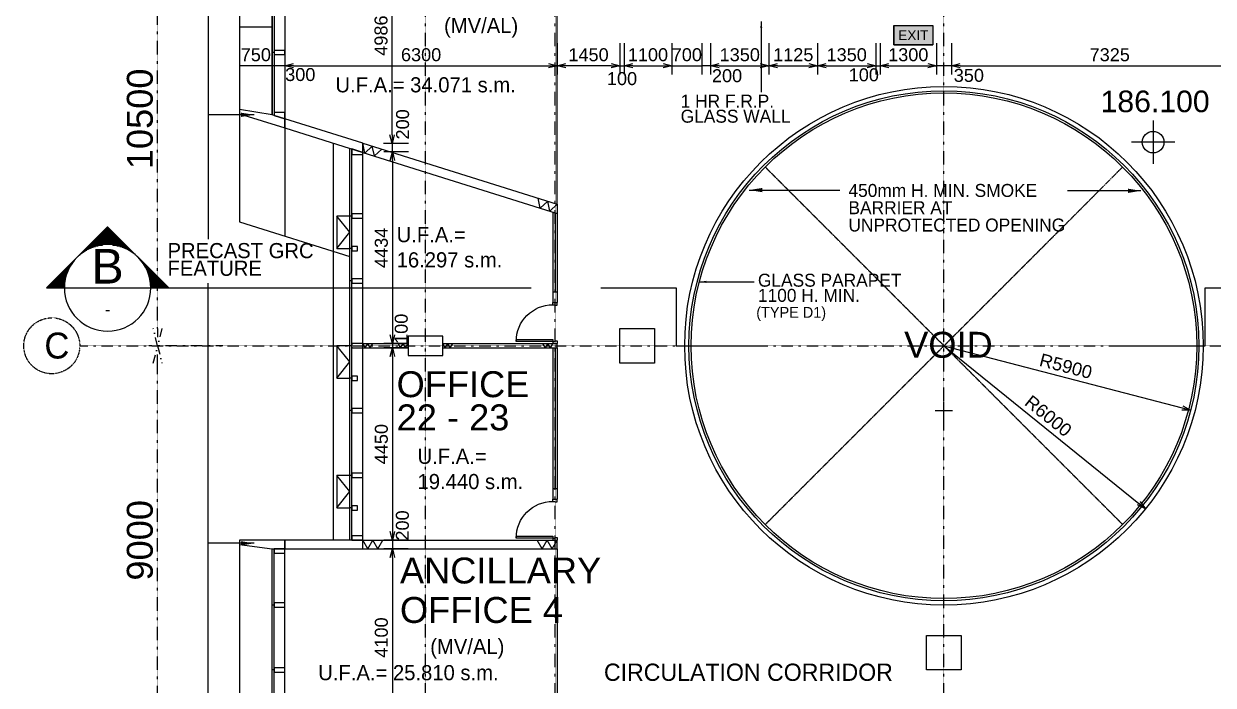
# Model space of a CAD drawing. Header units: millimetres. Extents: x 513 to 50196, y 336 to 55403.
# Drawn here: x 513 to 28040, y 14419 to 29722 of the extents above; entities that cross this region are included whole.
import ezdxf
from ezdxf.enums import TextEntityAlignment as Align

# ---------------------------------------------------------------- set-up
doc = ezdxf.new("R2010")
doc.units = ezdxf.units.MM
doc.linetypes.add('CENTER', pattern=[50.8, 31.75, -6.35, 6.35, -6.35])
doc.linetypes.add('DASHDOT', pattern=[1, 0.5, -0.25, 0, -0.25])
doc.layers.get('0').update_dxf_attribs({"color": 8})
doc.layers.get('Defpoints').update_dxf_attribs({"color": 8})
for name, color, linetype in [('DLN020__', 8, 'DASHDOT'), ('DLN030', 8, 'Continuous'), ('DLN032__', 8, 'Continuous'), ('DLN040_2', 8, 'Continuous'), ('DLN040__', 8, 'Continuous'), ('DLN041_1', 8, 'Continuous'), ('DLN041__', 8, 'Continuous'), ('DLN052__', 8, 'Continuous'), ('DLN061__1', 8, 'Continuous'), ('DLN210__', 8, 'Continuous'), ('DLN220__', 8, 'Continuous'), ('DLN280__', 8, 'Continuous'), ('DLN314__', 8, 'Continuous'), ('DLN324__', 8, 'Continuous'), ('DLN325__', 8, 'Continuous'), ('DLN327__', 8, 'CENTER'), ('DLN580__', 8, 'Continuous'), ('FITDOOR', 8, 'Continuous'), ('FS-10', 8, 'Continuous'), ('LEVEL', 8, 'Continuous'), ('MARK', 8, 'Continuous')]:
    doc.layers.add(name, color=color, linetype=linetype)
doc.styles.add('A_IAS_GRID$0$Standard', font='txt')
doc.styles.add('ROMANS', font='swissl.ttf')
doc.styles.add('SWIS721LT450', font='swissl.ttf')
doc.styles.add('SWIS721LT750', font='swissl.ttf')
doc.dimstyles.new('INTDIM', dxfattribs={"dimscale": 200, "dimtxt": 2.25, "dimasz": 1.5, "dimexe": 1, "dimexo": 0, "dimgap": 1, "dimtad": 1, "dimdec": 0, "dimrnd": 1, "dimzin": 1, "dimdsep": 46, "dimtxsty": 'SWIS721LT450', "dimcen": 1, "dimclrd": 256, "dimclre": 256, "dimclrt": 256, "dimaunit": 1, "dimadec": 3, "dimazin": 0, "dimtfac": 1, "dimtdec": 0, "dimtix": 1, "dimtmove": 2, "dimatfit": 0, "dimfxl": 1, "dimtolj": 1, "dimtzin": 0, "dimarcsym": 0})

# ---------------------------------------------------------------- blocks, each defined once
blk = doc.blocks.new('DIMARR')
for p, q in [((-1, 0.25), (0, 0)), ((-1, 0), (0, 0)), ((0, 0), (-1, -0.25))]:
    blk.add_line(p, q)
blk = doc.blocks.new('*D237')
at = {"layer": 'Defpoints', "color": 0, "transparency": 16777216}
for p in [(3610, 22272), (5318, 22272), (5318, 13272)]:
    blk.add_point(p, dxfattribs=at)
at = {"layer": 'DLN020__', "lineweight": -2, "transparency": 16777216}
for p, q in [((5118, 22272), (3410, 22272)), ((3610, 13672), (3610, 21872)), ((5118, 13272), (3410, 13272))]:
    blk.add_line(p, q, dxfattribs=at)
at = {"layer": 'DLN020__', "lineweight": -2, "transparency": 16777216, "xscale": 400, "yscale": 400, "zscale": 400}
for p, rotation in [((3610, 22272), 90), ((3610, 13272), 270)]:
    blk.add_blockref('DIMARR', p, dxfattribs=dict(at, rotation=rotation))
at = {"layer": 'DLN020__', "transparency": 16777216, "insert": (3202, 17772), "char_height": 600, "attachment_point": 5, "rotation": 90, "style": 'SWIS721LT450'}
blk.add_mtext('\\A1;9000', dxfattribs=at)
blk = doc.blocks.new('*D238')
at = {"layer": 'Defpoints', "color": 0, "transparency": 16777216}
for p in [(3610, 32772), (5318, 32772), (5318, 22272)]:
    blk.add_point(p, dxfattribs=at)
at = {"layer": 'DLN020__', "lineweight": -2, "transparency": 16777216}
for p, q in [((5118, 32772), (3410, 32772)), ((3610, 22672), (3610, 32372)), ((5118, 22272), (3410, 22272))]:
    blk.add_line(p, q, dxfattribs=at)
at = {"layer": 'DLN020__', "lineweight": -2, "transparency": 16777216, "xscale": 400, "yscale": 400, "zscale": 400}
for p, rotation in [((3610, 32772), 90), ((3610, 22272), 270)]:
    blk.add_blockref('DIMARR', p, dxfattribs=dict(at, rotation=rotation))
at = {"layer": 'DLN020__', "transparency": 16777216, "insert": (3202, 27522), "char_height": 600, "attachment_point": 5, "rotation": 90, "style": 'SWIS721LT450'}
blk.add_mtext('\\A1;10500', dxfattribs=at)
blk = doc.blocks.new('*D245')
at = {"layer": 'Defpoints', "color": 0, "transparency": 16777216}
for p in [(12858, 29474), (14308, 29474), (12858, 28751)]:
    blk.add_point(p, dxfattribs=at)
at = {"layer": 'DLN030', "lineweight": -2, "transparency": 16777216}
for p, q in [((12858, 29274), (12858, 28551)), ((14308, 29274), (14308, 28551)), ((14108, 28751), (13058, 28751))]:
    blk.add_line(p, q, dxfattribs=at)
at = {"layer": 'DLN030', "lineweight": -2, "transparency": 16777216, "xscale": 200, "yscale": 200, "zscale": 200, "rotation": 180}
blk.add_blockref('DIMARR', (12858, 28751), dxfattribs=at)
at = {"layer": 'DLN030', "lineweight": -2, "transparency": 16777216, "xscale": 200, "yscale": 200, "zscale": 200}
blk.add_blockref('DIMARR', (14308, 28751), dxfattribs=at)
at = {"layer": 'DLN030', "transparency": 16777216, "insert": (13583, 29005), "char_height": 300, "attachment_point": 5, "style": 'SWIS721LT450'}
blk.add_mtext('\\A1;1450', dxfattribs=at)
blk = doc.blocks.new('*D246')
at = {"layer": 'Defpoints', "color": 0, "transparency": 16777216}
for p in [(6558, 29474), (12858, 29474), (12858, 28751)]:
    blk.add_point(p, dxfattribs=at)
at = {"layer": 'DLN030', "lineweight": -2, "transparency": 16777216}
for p, q in [((6558, 29274), (6558, 28551)), ((12858, 29274), (12858, 28551)), ((6758, 28751), (12658, 28751))]:
    blk.add_line(p, q, dxfattribs=at)
at = {"layer": 'DLN030', "lineweight": -2, "transparency": 16777216, "xscale": 200, "yscale": 200, "zscale": 200, "rotation": 180}
blk.add_blockref('DIMARR', (6558, 28751), dxfattribs=at)
at = {"layer": 'DLN030', "lineweight": -2, "transparency": 16777216, "xscale": 200, "yscale": 200, "zscale": 200}
blk.add_blockref('DIMARR', (12858, 28751), dxfattribs=at)
at = {"layer": 'DLN030', "transparency": 16777216, "insert": (9708, 29005), "char_height": 300, "attachment_point": 5, "style": 'SWIS721LT450'}
blk.add_mtext('\\A1;6300', dxfattribs=at)
blk = doc.blocks.new('*D247')
at = {"layer": 'Defpoints', "color": 0, "transparency": 16777216}
for p in [(6258, 29474), (6558, 29474), (6258, 28751)]:
    blk.add_point(p, dxfattribs=at)
at = {"layer": 'DLN030', "lineweight": -2, "transparency": 16777216}
for p, q in [((6258, 29274), (6258, 28551)), ((6558, 29274), (6558, 28551)), ((6558, 28751), (6258, 28751))]:
    blk.add_line(p, q, dxfattribs=at)
at = {"layer": 'DLN030', "transparency": 16777216, "insert": (6912, 28546), "char_height": 300, "attachment_point": 5, "style": 'SWIS721LT450'}
blk.add_mtext('\\A1;300', dxfattribs=at)
blk = doc.blocks.new('*D248')
at = {"layer": 'Defpoints', "color": 0, "transparency": 16777216}
for p in [(21983, 29474), (29308, 29474), (29308, 28751)]:
    blk.add_point(p, dxfattribs=at)
at = {"layer": 'DLN030', "lineweight": -2, "transparency": 16777216}
for p, q in [((21983, 29274), (21983, 28551)), ((29308, 29274), (29308, 28551)), ((22183, 28751), (29108, 28751))]:
    blk.add_line(p, q, dxfattribs=at)
at = {"layer": 'DLN030', "lineweight": -2, "transparency": 16777216, "xscale": 200, "yscale": 200, "zscale": 200, "rotation": 180}
blk.add_blockref('DIMARR', (21983, 28751), dxfattribs=at)
at = {"layer": 'DLN030', "lineweight": -2, "transparency": 16777216, "xscale": 200, "yscale": 200, "zscale": 200}
blk.add_blockref('DIMARR', (29308, 28751), dxfattribs=at)
at = {"layer": 'DLN030', "transparency": 16777216, "insert": (25646, 29005), "char_height": 300, "attachment_point": 5, "style": 'SWIS721LT450'}
blk.add_mtext('\\A1;7325', dxfattribs=at)
blk = doc.blocks.new('*D307')
at = {"layer": 'Defpoints', "color": 0, "transparency": 16777216}
for p in [(9617, 26756), (9043, 22322), (9617, 22322)]:
    blk.add_point(p, dxfattribs=at)
at = {"layer": 'DLN030', "lineweight": -2, "transparency": 16777216}
for p, q in [((9417, 26756), (8843, 26756)), ((9043, 26556), (9043, 22522)), ((9417, 22322), (8843, 22322))]:
    blk.add_line(p, q, dxfattribs=at)
at = {"layer": 'DLN030', "lineweight": -2, "transparency": 16777216, "xscale": 200, "yscale": 200, "zscale": 200}
for p, rotation in [((9043, 26756), 90), ((9043, 22322), 270)]:
    blk.add_blockref('DIMARR', p, dxfattribs=dict(at, rotation=rotation))
at = {"layer": 'DLN030', "transparency": 16777216, "insert": (8789, 24539), "char_height": 300, "attachment_point": 5, "rotation": 90, "style": 'SWIS721LT450'}
blk.add_mtext('\\A1;4434', dxfattribs=at)
blk = doc.blocks.new('*D308')
at = {"layer": 'Defpoints', "color": 0, "transparency": 16777216}
for p in [(9610, 22322), (9043, 22222), (9610, 22222)]:
    blk.add_point(p, dxfattribs=at)
at = {"layer": 'DLN030', "lineweight": -2, "transparency": 16777216}
for p, q in [((9410, 22322), (8843, 22322)), ((9043, 22322), (9043, 22222)), ((9410, 22222), (8843, 22222))]:
    blk.add_line(p, q, dxfattribs=at)
at = {"layer": 'DLN030', "transparency": 16777216, "insert": (9250, 22665), "char_height": 300, "attachment_point": 5, "rotation": 90, "style": 'SWIS721LT450'}
blk.add_mtext('\\A1;100', dxfattribs=at)
blk = doc.blocks.new('*D309')
at = {"layer": 'Defpoints', "color": 0, "transparency": 16777216}
for p in [(9610, 22222), (9043, 17772), (9610, 17772)]:
    blk.add_point(p, dxfattribs=at)
at = {"layer": 'DLN030', "lineweight": -2, "transparency": 16777216}
for p, q in [((9410, 22222), (8843, 22222)), ((9043, 22022), (9043, 17972)), ((9410, 17772), (8843, 17772))]:
    blk.add_line(p, q, dxfattribs=at)
at = {"layer": 'DLN030', "lineweight": -2, "transparency": 16777216, "xscale": 200, "yscale": 200, "zscale": 200}
for p, rotation in [((9043, 22222), 90), ((9043, 17772), 270)]:
    blk.add_blockref('DIMARR', p, dxfattribs=dict(at, rotation=rotation))
at = {"layer": 'DLN030', "transparency": 16777216, "insert": (8789, 19997), "char_height": 300, "attachment_point": 5, "rotation": 90, "style": 'SWIS721LT450'}
blk.add_mtext('\\A1;4450', dxfattribs=at)
blk = doc.blocks.new('*D310')
at = {"layer": 'Defpoints', "color": 0, "transparency": 16777216}
for p in [(9610, 17772), (9043, 17572), (9610, 17572)]:
    blk.add_point(p, dxfattribs=at)
at = {"layer": 'DLN030', "lineweight": -2, "transparency": 16777216}
for p, q in [((9410, 17772), (8843, 17772)), ((9043, 17772), (9043, 17572)), ((9410, 17572), (8843, 17572))]:
    blk.add_line(p, q, dxfattribs=at)
at = {"layer": 'DLN030', "transparency": 16777216, "insert": (9276, 18115), "char_height": 300, "attachment_point": 5, "rotation": 90, "style": 'SWIS721LT450'}
blk.add_mtext('\\A1;200', dxfattribs=at)
blk = doc.blocks.new('*D311')
at = {"layer": 'Defpoints', "color": 0, "transparency": 16777216}
for p in [(9610, 17572), (9043, 13472), (9610, 13472)]:
    blk.add_point(p, dxfattribs=at)
at = {"layer": 'DLN030', "lineweight": -2, "transparency": 16777216}
for p, q in [((9410, 17572), (8843, 17572)), ((9043, 17372), (9043, 13672)), ((9410, 13472), (8843, 13472))]:
    blk.add_line(p, q, dxfattribs=at)
at = {"layer": 'DLN030', "lineweight": -2, "transparency": 16777216, "xscale": 200, "yscale": 200, "zscale": 200}
for p, rotation in [((9043, 17572), 90), ((9043, 13472), 270)]:
    blk.add_blockref('DIMARR', p, dxfattribs=dict(at, rotation=rotation))
at = {"layer": 'DLN030', "transparency": 16777216, "insert": (8789, 15522), "char_height": 300, "attachment_point": 5, "rotation": 90, "style": 'SWIS721LT450'}
blk.add_mtext('\\A1;4100', dxfattribs=at)
blk = doc.blocks.new('*D315')
at = {"layer": 'Defpoints', "color": 0, "transparency": 16777216}
for p in [(21808, 22272), (27517, 20784)]:
    blk.add_point(p, dxfattribs=at)
at = {"layer": 'DLN030', "lineweight": -2, "transparency": 16777216}
blk.add_line((21808, 22272), (27324, 20835), dxfattribs=at)
at = {"layer": 'DLN030', "lineweight": -2, "transparency": 16777216, "xscale": 200, "yscale": 200, "zscale": 200, "rotation": 345.3941678022895}
blk.add_blockref('DIMARR', (27517, 20784), dxfattribs=at)
at = {"layer": 'DLN030', "transparency": 16777216, "insert": (24630, 21800), "char_height": 300, "attachment_point": 5, "rotation": 345.3942, "style": 'SWIS721LT450'}
blk.add_mtext('\\A1;R5900', dxfattribs=at)
blk = doc.blocks.new('*D334')
at = {"layer": 'Defpoints', "color": 0, "transparency": 16777216}
for p in [(9043, 26956), (9617, 26956), (9617, 26756)]:
    blk.add_point(p, dxfattribs=at)
at = {"layer": 'DLN030', "lineweight": -2, "transparency": 16777216}
for p, q in [((9417, 26956), (8843, 26956)), ((9417, 26756), (8843, 26756)), ((9043, 26756), (9043, 26956))]:
    blk.add_line(p, q, dxfattribs=at)
at = {"layer": 'DLN030', "transparency": 16777216, "insert": (9281, 27395), "char_height": 300, "attachment_point": 5, "rotation": 90, "style": 'SWIS721LT450'}
blk.add_mtext('\\A1;200', dxfattribs=at)
blk = doc.blocks.new('*D335')
at = {"layer": 'Defpoints', "color": 0, "transparency": 16777216}
for p in [(5508, 29160), (6258, 29160), (5508, 28751)]:
    blk.add_point(p, dxfattribs=at)
at = {"layer": 'DLN030', "lineweight": -2, "transparency": 16777216}
for p, q in [((5508, 28960), (5508, 28551)), ((6258, 28960), (6258, 28551)), ((6258, 28751), (5508, 28751))]:
    blk.add_line(p, q, dxfattribs=at)
at = {"layer": 'DLN030', "transparency": 16777216, "insert": (5883, 29005), "char_height": 300, "attachment_point": 5, "style": 'SWIS721LT450'}
blk.add_mtext('\\A1;750', dxfattribs=at)
blk = doc.blocks.new('*D336')
at = {"layer": 'Defpoints', "color": 0, "transparency": 16777216}
for p in [(9036, 31942), (9617, 31942), (9617, 26956)]:
    blk.add_point(p, dxfattribs=at)
at = {"layer": 'DLN030', "lineweight": -2, "transparency": 16777216}
for p, q in [((9417, 31942), (8836, 31942)), ((9036, 27156), (9036, 31742)), ((9417, 26956), (8836, 26956))]:
    blk.add_line(p, q, dxfattribs=at)
at = {"layer": 'DLN030', "lineweight": -2, "transparency": 16777216, "xscale": 200, "yscale": 200, "zscale": 200}
for p, rotation in [((9036, 31942), 90), ((9036, 26956), 270)]:
    blk.add_blockref('DIMARR', p, dxfattribs=dict(at, rotation=rotation))
at = {"layer": 'DLN030', "transparency": 16777216, "insert": (8782, 29449), "char_height": 300, "attachment_point": 5, "rotation": 90, "style": 'SWIS721LT450'}
blk.add_mtext('\\A1;4986', dxfattribs=at)
blk = doc.blocks.new('ELEX')
at = {"layer": 'DLN032__'}
for p, q in [((0, 0.5), (0, -0.5)), ((0.5, 0), (-0.5, 0))]:
    blk.add_line(p, q, dxfattribs=at)
blk.add_circle((0, 0), 0.25, dxfattribs=at)
at = {"layer": 'DLN032__', "style": 'ROMANS'}
blk.add_attdef('ELEX', (0.257, 0.354), '', height=0.5, dxfattribs=at)
blk = doc.blocks.new('DR1CR2')
at = {"layer": 'FITDOOR'}
for p, q in [((-50, 0), (-50, -50)), ((-50, 0), (0, 0)), ((0, 0), (0, -25)), ((-62.5, -50), (-50, -50)), ((-62.5, -50), (-62.5, -100)), ((-62.5, -100), (0, -100)), ((-12, -25), (0, -25)), ((-12, -75), (0, -75)), ((0, -75), (0, -100))]:
    blk.add_line(p, q, dxfattribs=at)
blk = doc.blocks.new('DR1AD')
at = {"layer": 'FITDOOR'}
for p, q in [((-45, 1), (0, 1)), ((-45, 1), (-45, 0)), ((0, 0), (0, 1)), ((-45, 0), (0, 0))]:
    blk.add_line(p, q, dxfattribs=at)
blk = doc.blocks.new('DR1AM')
at = {"layer": 'FITDOOR'}
blk.add_arc((0, 0), 1, 90, 180, dxfattribs=at)
blk = doc.blocks.new('DR1CL2')
at = {"layer": 'FITDOOR'}
for p, q in [((50, 0), (0, 0)), ((0, 0), (0, -25)), ((50, 0), (50, -50)), ((12, -25), (0, -25)), ((0, -75), (0, -100)), ((12, -75), (0, -75)), ((62.5, -100), (0, -100)), ((62.5, -50), (50, -50)), ((62.5, -50), (62.5, -100))]:
    blk.add_line(p, q, dxfattribs=at)
blk = doc.blocks.new('*D337')
at = {"layer": 'Defpoints', "color": 0, "transparency": 16777216}
for p in [(16208, 29474), (16408, 29474), (16208, 28751)]:
    blk.add_point(p, dxfattribs=at)
at = {"layer": 'DLN030', "lineweight": -2, "transparency": 16777216}
for p, q in [((16208, 29274), (16208, 28551)), ((16408, 29274), (16408, 28551)), ((16408, 28751), (16208, 28751))]:
    blk.add_line(p, q, dxfattribs=at)
at = {"layer": 'DLN030', "transparency": 16777216, "insert": (16789, 28519), "char_height": 300, "attachment_point": 5, "style": 'SWIS721LT450'}
blk.add_mtext('\\A1;200', dxfattribs=at)
blk = doc.blocks.new('*D338')
at = {"layer": 'Defpoints', "color": 0, "transparency": 16777216}
for p in [(21633, 29474), (21983, 29474), (21633, 28751)]:
    blk.add_point(p, dxfattribs=at)
at = {"layer": 'DLN030', "lineweight": -2, "transparency": 16777216}
for p, q in [((21633, 29274), (21633, 28551)), ((21983, 29274), (21983, 28551)), ((21983, 28751), (21633, 28751))]:
    blk.add_line(p, q, dxfattribs=at)
at = {"layer": 'DLN030', "transparency": 16777216, "insert": (22385, 28527), "char_height": 300, "attachment_point": 5, "style": 'SWIS721LT450'}
blk.add_mtext('\\A1;350', dxfattribs=at)
blk = doc.blocks.new('*D348')
at = {"layer": 'Defpoints', "color": 0, "transparency": 16777216}
for p in [(20233, 29474), (20333, 29474), (20333, 28751)]:
    blk.add_point(p, dxfattribs=at)
at = {"layer": 'DLN030', "lineweight": -2, "transparency": 16777216}
for p, q in [((20233, 29274), (20233, 28551)), ((20333, 29274), (20333, 28551)), ((20233, 28751), (20333, 28751))]:
    blk.add_line(p, q, dxfattribs=at)
at = {"layer": 'DLN030', "transparency": 16777216, "insert": (19954, 28540), "char_height": 300, "attachment_point": 5, "style": 'SWIS721LT450'}
blk.add_mtext('\\A1;100', dxfattribs=at)
blk = doc.blocks.new('*D349')
at = {"layer": 'Defpoints', "color": 0, "transparency": 16777216}
for p in [(20333, 29474), (21633, 29474), (21633, 28751)]:
    blk.add_point(p, dxfattribs=at)
at = {"layer": 'DLN030', "lineweight": -2, "transparency": 16777216}
for p, q in [((20333, 29274), (20333, 28551)), ((21633, 29274), (21633, 28551)), ((20533, 28751), (21433, 28751))]:
    blk.add_line(p, q, dxfattribs=at)
at = {"layer": 'DLN030', "lineweight": -2, "transparency": 16777216, "xscale": 200, "yscale": 200, "zscale": 200, "rotation": 180}
blk.add_blockref('DIMARR', (20333, 28751), dxfattribs=at)
at = {"layer": 'DLN030', "lineweight": -2, "transparency": 16777216, "xscale": 200, "yscale": 200, "zscale": 200}
blk.add_blockref('DIMARR', (21633, 28751), dxfattribs=at)
at = {"layer": 'DLN030', "transparency": 16777216, "insert": (20983, 29005), "char_height": 300, "attachment_point": 5, "style": 'SWIS721LT450'}
blk.add_mtext('\\A1;1300', dxfattribs=at)
blk = doc.blocks.new('*X27')
for p, q in [((56940, 54925), (56947, 54925)), ((56728, 54712), (57160, 54712)), ((56740, 54725), (57147, 54725)), ((56753, 54738), (57135, 54738)), ((56765, 54750), (57122, 54750)), ((56778, 54762), (57110, 54762)), ((56790, 54775), (57097, 54775)), ((56803, 54788), (57085, 54788)), ((56815, 54800), (57072, 54800)), ((56828, 54812), (57060, 54812)), ((56840, 54825), (57047, 54825)), ((56853, 54838), (57035, 54838)), ((56865, 54850), (57022, 54850)), ((56878, 54862), (57010, 54862)), ((56890, 54875), (56997, 54875)), ((56903, 54888), (56985, 54888)), ((56915, 54900), (56972, 54900)), ((56928, 54912), (56960, 54912)), ((56528, 54512), (56560, 54512)), ((56540, 54525), (56582, 54525)), ((56553, 54538), (56606, 54538)), ((56565, 54550), (56632, 54550)), ((56578, 54562), (56661, 54562)), ((56590, 54575), (56694, 54575)), ((56603, 54588), (56732, 54588)), ((56615, 54600), (56781, 54600)), ((56628, 54612), (56853, 54612)), ((56640, 54625), (57247, 54625)), ((56653, 54638), (57235, 54638)), ((56665, 54650), (57222, 54650)), ((56678, 54662), (57210, 54662)), ((56690, 54675), (57197, 54675)), ((56703, 54688), (57185, 54688)), ((56715, 54700), (57172, 54700)), ((57034, 54612), (57260, 54612)), ((57107, 54600), (57272, 54600)), ((57155, 54588), (57285, 54588)), ((57194, 54575), (57297, 54575)), ((57227, 54562), (57310, 54562)), ((57256, 54550), (57322, 54550)), ((57282, 54538), (57335, 54538)), ((57305, 54525), (57347, 54525)), ((57327, 54512), (57360, 54512)), ((56315, 54300), (56331, 54300)), ((56328, 54312), (56340, 54312)), ((56340, 54325), (56349, 54325)), ((56353, 54338), (56359, 54338)), ((56365, 54350), (56369, 54350)), ((56378, 54362), (56380, 54362)), ((56390, 54375), (56391, 54375)), ((56403, 54388), (56403, 54388)), ((56428, 54412), (56428, 54412)), ((56440, 54425), (56442, 54425)), ((56453, 54438), (56456, 54438)), ((56465, 54450), (56471, 54450)), ((56478, 54462), (56487, 54462)), ((56490, 54475), (56503, 54475)), ((56503, 54488), (56521, 54488)), ((56515, 54500), (56540, 54500)), ((57348, 54500), (57372, 54500)), ((57366, 54488), (57385, 54488)), ((57384, 54475), (57397, 54475)), ((57401, 54462), (57410, 54462)), ((57417, 54450), (57422, 54450)), ((57432, 54438), (57435, 54438)), ((57446, 54425), (57447, 54425)), ((57460, 54412), (57460, 54412)), ((57485, 54388), (57485, 54388)), ((57496, 54375), (57497, 54375)), ((57508, 54362), (57510, 54362)), ((57518, 54350), (57522, 54350)), ((57529, 54338), (57535, 54338)), ((57538, 54325), (57547, 54325)), ((57548, 54312), (57560, 54312)), ((57557, 54300), (57572, 54300)), ((56115, 54100), (56231, 54100)), ((56128, 54112), (56235, 54112)), ((56140, 54125), (56239, 54125)), ((56153, 54138), (56244, 54138)), ((56165, 54150), (56249, 54150)), ((56178, 54162), (56254, 54162)), ((56190, 54175), (56260, 54175)), ((56203, 54188), (56265, 54188)), ((56215, 54200), (56271, 54200)), ((56228, 54212), (56278, 54212)), ((56240, 54225), (56284, 54225)), ((56253, 54238), (56291, 54238)), ((56265, 54250), (56298, 54250)), ((56278, 54262), (56306, 54262)), ((56290, 54275), (56314, 54275)), ((56303, 54288), (56322, 54288)), ((57565, 54288), (57585, 54288)), ((57574, 54275), (57597, 54275)), ((57582, 54262), (57610, 54262)), ((57589, 54250), (57622, 54250)), ((57596, 54238), (57635, 54238)), ((57603, 54225), (57647, 54225)), ((57610, 54212), (57660, 54212)), ((57616, 54200), (57672, 54200)), ((57622, 54188), (57685, 54188)), ((57628, 54175), (57697, 54175)), ((57634, 54162), (57710, 54162)), ((57639, 54150), (57722, 54150)), ((57644, 54138), (57735, 54138)), ((57648, 54125), (57747, 54125)), ((57653, 54112), (57760, 54112)), ((57657, 54100), (57772, 54100)), ((55903, 53888), (56194, 53888)), ((55915, 53900), (56194, 53900)), ((55928, 53912), (56195, 53912)), ((55940, 53925), (56196, 53925)), ((55953, 53938), (56197, 53938)), ((55965, 53950), (56198, 53950)), ((55978, 53962), (56200, 53962)), ((55990, 53975), (56201, 53975)), ((56003, 53988), (56203, 53988)), ((56015, 54000), (56206, 54000)), ((56028, 54012), (56208, 54012)), ((56040, 54025), (56210, 54025)), ((56053, 54038), (56213, 54038)), ((56065, 54050), (56216, 54050)), ((56078, 54062), (56219, 54062)), ((56090, 54075), (56223, 54075)), ((56103, 54088), (56227, 54088)), ((57661, 54088), (57785, 54088)), ((57665, 54075), (57797, 54075)), ((57668, 54062), (57810, 54062)), ((57671, 54050), (57822, 54050)), ((57674, 54038), (57835, 54038)), ((57677, 54025), (57847, 54025)), ((57680, 54012), (57860, 54012)), ((57682, 54000), (57872, 54000)), ((57684, 53988), (57885, 53988)), ((57686, 53975), (57897, 53975)), ((57688, 53962), (57910, 53962)), ((57689, 53950), (57922, 53950)), ((57691, 53938), (57935, 53938)), ((57692, 53925), (57947, 53925)), ((57692, 53912), (57960, 53912)), ((57693, 53900), (57972, 53900)), ((57694, 53888), (57985, 53888)), ((55890, 53875), (56194, 53875)), ((57694, 53875), (57997, 53875))]:
    blk.add_line(p, q)
blk = doc.blocks.new('SECHL')
at = {"layer": 'MARK'}
for p, q in [((-3.414, 0), (-2, 1.414)), ((-0.586, 0), (-2, 1.414)), ((-3.414, 0), (0, 0))]:
    blk.add_line(p, q, dxfattribs=at)
for start, end in [(0, 180), (180, 0)]:
    blk.add_arc((-2, 0), 1, start, end, dxfattribs=at)
at = {"layer": 'MARK', "xscale": 0.001333333333604969, "yscale": 0.001333333333604969, "zscale": 0.001333333333604969}
blk.add_blockref('*X27', (-77.925, -71.824), dxfattribs=at)
at = {"layer": 'MARK', "style": 'ROMANS'}
for tag, height, p in [('SECHL1', 0.8, (-2, 0.5)), ('SECHL2', 0.267, (-2, -0.5))]:
    blk.add_attdef(tag, text='', height=height, dxfattribs=at).set_placement(p, align=Align.MIDDLE)
blk = doc.blocks.new('FSEX-V01')
at = {"layer": 'DLN580__'}
for p, q in [((0, 300), (0, 0)), ((0, 300), (600, 300)), ((600, 300), (600, 0)), ((0, 0), (600, 0))]:
    blk.add_line(p, q, dxfattribs=at)
at = {"layer": 'DLN580__', "style": 'ROMANS'}
blk.add_text('EXIT', height=150, dxfattribs=at).set_placement((300, 150), align=Align.MIDDLE)
blk = doc.blocks.new('*D369')
at = {"layer": 'Defpoints', "color": 0, "transparency": 16777216}
for p in [(14308, 29474), (14408, 29474), (14408, 28751)]:
    blk.add_point(p, dxfattribs=at)
at = {"layer": 'DLN030', "lineweight": -2, "transparency": 16777216}
for p, q in [((14308, 29274), (14308, 28551)), ((14408, 29274), (14408, 28551)), ((14308, 28751), (14408, 28751))]:
    blk.add_line(p, q, dxfattribs=at)
at = {"layer": 'DLN030', "transparency": 16777216, "insert": (14358, 28452), "char_height": 300, "attachment_point": 5, "style": 'SWIS721LT450'}
blk.add_mtext('\\A1;100', dxfattribs=at)
blk = doc.blocks.new('*D370')
at = {"layer": 'Defpoints', "color": 0, "transparency": 16777216}
for p in [(16408, 29474), (17758, 29474), (17758, 28751)]:
    blk.add_point(p, dxfattribs=at)
at = {"layer": 'DLN030', "lineweight": -2, "transparency": 16777216}
for p, q in [((16408, 29274), (16408, 28551)), ((17758, 29274), (17758, 28551)), ((16608, 28751), (17558, 28751))]:
    blk.add_line(p, q, dxfattribs=at)
at = {"layer": 'DLN030', "lineweight": -2, "transparency": 16777216, "xscale": 200, "yscale": 200, "zscale": 200, "rotation": 180}
blk.add_blockref('DIMARR', (16408, 28751), dxfattribs=at)
at = {"layer": 'DLN030', "lineweight": -2, "transparency": 16777216, "xscale": 200, "yscale": 200, "zscale": 200}
blk.add_blockref('DIMARR', (17758, 28751), dxfattribs=at)
at = {"layer": 'DLN030', "transparency": 16777216, "insert": (17083, 29005), "char_height": 300, "attachment_point": 5, "style": 'SWIS721LT450'}
blk.add_mtext('\\A1;1350', dxfattribs=at)
blk = doc.blocks.new('*D381')
at = {"layer": 'Defpoints', "color": 0, "transparency": 16777216}
for p in [(18883, 29474), (20233, 29474), (20233, 28751)]:
    blk.add_point(p, dxfattribs=at)
at = {"layer": 'DLN030', "lineweight": -2, "transparency": 16777216}
for p, q in [((18883, 29274), (18883, 28551)), ((20233, 29274), (20233, 28551)), ((19083, 28751), (20033, 28751))]:
    blk.add_line(p, q, dxfattribs=at)
at = {"layer": 'DLN030', "lineweight": -2, "transparency": 16777216, "xscale": 200, "yscale": 200, "zscale": 200, "rotation": 180}
blk.add_blockref('DIMARR', (18883, 28751), dxfattribs=at)
at = {"layer": 'DLN030', "lineweight": -2, "transparency": 16777216, "xscale": 200, "yscale": 200, "zscale": 200}
blk.add_blockref('DIMARR', (20233, 28751), dxfattribs=at)
at = {"layer": 'DLN030', "transparency": 16777216, "insert": (19558, 29005), "char_height": 300, "attachment_point": 5, "style": 'SWIS721LT450'}
blk.add_mtext('\\A1;1350', dxfattribs=at)
blk = doc.blocks.new('*D382')
at = {"layer": 'Defpoints', "color": 0, "transparency": 16777216}
for p in [(17758, 29474), (18883, 29474), (18883, 28751)]:
    blk.add_point(p, dxfattribs=at)
at = {"layer": 'DLN030', "lineweight": -2, "transparency": 16777216}
for p, q in [((17758, 29274), (17758, 28551)), ((18883, 29274), (18883, 28551)), ((17958, 28751), (18683, 28751))]:
    blk.add_line(p, q, dxfattribs=at)
at = {"layer": 'DLN030', "lineweight": -2, "transparency": 16777216, "xscale": 200, "yscale": 200, "zscale": 200, "rotation": 180}
blk.add_blockref('DIMARR', (17758, 28751), dxfattribs=at)
at = {"layer": 'DLN030', "lineweight": -2, "transparency": 16777216, "xscale": 200, "yscale": 200, "zscale": 200}
blk.add_blockref('DIMARR', (18883, 28751), dxfattribs=at)
at = {"layer": 'DLN030', "transparency": 16777216, "insert": (18321, 29005), "char_height": 300, "attachment_point": 5, "style": 'SWIS721LT450'}
blk.add_mtext('\\A1;1125', dxfattribs=at)
blk = doc.blocks.new('A$C75032E79')
at = {"layer": 'DLN314__', "ltscale": 0.05}
blk.add_lwpolyline([(-750, 0), (0, 0), (0, 300), (-750, 300)], close=True, dxfattribs=at)
blk.add_lwpolyline([(-750, 300), (-375, 0), (0, 300)], dxfattribs=at)
blk = doc.blocks.new('MAGENTA')
at = {"layer": 'DLN314__'}
blk.add_line((-212508, -468222), (-212508, -468172), dxfattribs=at)
blk.add_lwpolyline([(-212458, -468472), (-212458, -468222), (-212558, -468222), (-212558, -468472)], close=True, dxfattribs=at)
blk = doc.blocks.new('MAGETA-2')
at = {"layer": 'DLN314__'}
blk.add_line((-211908, -468637), (-211908, -468587), dxfattribs=at)
blk.add_lwpolyline([(-211858, -468762), (-211858, -468637), (-211958, -468637), (-211958, -468762)], close=True, dxfattribs=at)
blk = doc.blocks.new('*D383')
at = {"layer": 'Defpoints', "color": 0, "transparency": 16777216}
for p in [(21808, 22272), (26475, 18502)]:
    blk.add_point(p, dxfattribs=at)
at = {"layer": 'DLN030', "lineweight": -2, "transparency": 16777216}
blk.add_line((21808, 22272), (26320, 18627), dxfattribs=at)
at = {"layer": 'DLN030', "lineweight": -2, "transparency": 16777216, "xscale": 200, "yscale": 200, "zscale": 200, "rotation": 321.0664221303627}
blk.add_blockref('DIMARR', (26475, 18502), dxfattribs=at)
at = {"layer": 'DLN030', "transparency": 16777216, "insert": (24224, 20648), "char_height": 300, "attachment_point": 5, "rotation": 321.0664, "style": 'SWIS721LT450'}
blk.add_mtext('\\A1;R6000', dxfattribs=at)
blk = doc.blocks.new('w')
at = {"layer": 'DLN061__1'}
for p, q in [((-380707, -515975), (-380854, -515719)), ((-380707, -515975), (-380559, -515719)), ((-380411, -515975), (-380559, -515719)), ((-380411, -515975), (-380263, -515719))]:
    blk.add_line(p, q, dxfattribs=at)
blk = doc.blocks.new('*D418')
at = {"layer": 'Defpoints', "color": 0, "transparency": 16777216}
for p in [(14408, 29474), (15508, 29474), (15508, 28751)]:
    blk.add_point(p, dxfattribs=at)
at = {"layer": 'DLN030', "lineweight": -2, "transparency": 16777216}
for p, q in [((14408, 29274), (14408, 28551)), ((15508, 29274), (15508, 28551)), ((14608, 28751), (15308, 28751))]:
    blk.add_line(p, q, dxfattribs=at)
at = {"layer": 'DLN030', "lineweight": -2, "transparency": 16777216, "xscale": 200, "yscale": 200, "zscale": 200, "rotation": 180}
blk.add_blockref('DIMARR', (14408, 28751), dxfattribs=at)
at = {"layer": 'DLN030', "lineweight": -2, "transparency": 16777216, "xscale": 200, "yscale": 200, "zscale": 200}
blk.add_blockref('DIMARR', (15508, 28751), dxfattribs=at)
at = {"layer": 'DLN030', "transparency": 16777216, "insert": (14958, 29005), "char_height": 300, "attachment_point": 5, "style": 'SWIS721LT450'}
blk.add_mtext('\\A1;1100', dxfattribs=at)
blk = doc.blocks.new('*D419')
at = {"layer": 'Defpoints', "color": 0, "transparency": 16777216}
for p in [(15508, 29474), (16208, 29474), (16208, 28751)]:
    blk.add_point(p, dxfattribs=at)
at = {"layer": 'DLN030', "lineweight": -2, "transparency": 16777216}
for p, q in [((15508, 29274), (15508, 28551)), ((16208, 29274), (16208, 28551)), ((15508, 28751), (16208, 28751))]:
    blk.add_line(p, q, dxfattribs=at)
at = {"layer": 'DLN030', "transparency": 16777216, "insert": (15858, 29005), "char_height": 300, "attachment_point": 5, "style": 'SWIS721LT450'}
blk.add_mtext('\\A1;700', dxfattribs=at)

msp = doc.modelspace()

# ---------------------------------------------------------------- hatches: boundary and pattern name
at = {"layer": 'FS-10'}
msp.add_hatch(color=256, dxfattribs=at).paths.add_polyline_path([(20650.6, 29682.4), (21550.6, 29682.4), (21550.6, 29232.4), (20650.6, 29232.4)])

# ---------------------------------------------------------------- linework, layer by layer
at = {"layer": 'DLN020__'}
for p, q in [((9808.1, 4522.3), (9808.1, 51272.3)), ((12808.1, 4522.3), (12808.1, 51272.3)), ((21808.1, 4522.3), (21808.1, 51272.3)), ((1808.1, 22272.3), (45558.1, 22272.3))]:
    msp.add_line(p, q, dxfattribs=at)
msp.add_circle((1160.5, 22272.3), 647.6, dxfattribs=at)
at = {"layer": 'DLN030'}
for p, q in [((21808.1, 20572.3), (21808.1, 20972.3)), ((21608.1, 20772.3), (22008.1, 20772.3))]:
    msp.add_line(p, q, dxfattribs=at)
at = {"layer": 'DLN052__', "ltscale": 0.5}
msp.add_line((4452.4, 23612.1), (12257.3, 23612.1), dxfattribs=at)
at = {"layer": 'DLN052__', "ltscale": 0.01}
for points in [[(13868.7, 23612.1), (15612, 23612.1), (15612, 22272.3), (17661.8, 22272.3)], [(25628.2, 22272.3), (27856.2, 22272.3), (27856.2, 23612.1), (28571.2, 23612.1)]]:
    msp.add_lwpolyline(points, dxfattribs=at)
at = {"layer": 'DLN210__'}
for p, q in [((5508.1, 32042.3), (5508.1, 27742.3)), ((6258.1, 29641), (5508.1, 29641)), ((6558.1, 27312.9), (6558.1, 24811.6)), ((5508.1, 17672.3), (5508.1, 13372.9))]:
    msp.add_line(p, q, dxfattribs=at)
for points in [[(6558.1, 27522.5), (6308.1, 27600.9), (6258.1, 27616.6), (5508.1, 27742.3), (5508.1, 27642.3), (6558.1, 27312.9)], [(6558.1, 17772.3), (5508, 17772.3), (5508.1, 17672.3), (6258.1, 17572.3), (6558.1, 17572.3)]]:
    msp.add_lwpolyline(points, close=True, dxfattribs=at)
msp.add_lwpolyline([(5508.1, 27642.3), (5508.1, 25141), (8058.1, 24341)], dxfattribs=at)
at = {"layer": 'DLN220__', "ltscale": 0.05}
for p, q in [((12858.1, 25546), (12858.1, 31942.3)), ((12858.1, 17572.3), (12858.1, 13472.3))]:
    msp.add_line(p, q, dxfattribs=at)
at = {"layer": 'DLN220__'}
for p, q in [((8358.1, 26957.8), (12858.1, 25546)), ((8358.1, 26748.2), (12858.1, 25336.4)), ((12858.1, 25546), (12858.1, 25336.4)), ((12758.1, 23522.3), (12758.1, 23272.3)), ((12758.1, 23522.3), (12858.1, 23522.3)), ((12858.1, 23522.3), (12858.1, 23272.3)), ((12758.1, 23272.3), (12858.1, 23272.3)), ((12758.1, 23272.3), (12858.1, 23272.3)), ((12758.1, 23272.3), (12858.1, 23272.3)), ((8358.1, 22322.3), (9408.1, 22322.3)), ((10208.1, 22322.3), (12858.1, 22322.3)), ((12858.1, 22222.3), (12858.1, 22322.3)), ((8358.1, 22222.3), (9408.1, 22222.3)), ((10208.1, 22222.3), (12858.1, 22222.3)), ((12758.1, 18972.3), (12758.1, 18722.3)), ((12758.1, 18972.3), (12858.1, 18972.3)), ((12758.1, 18722.3), (12858.1, 18722.3)), ((12758.1, 18722.3), (12858.1, 18722.3)), ((12758.1, 18722.3), (12858.1, 18722.3)), ((12858.1, 18972.3), (12858.1, 18722.3)), ((8358.1, 17772.3), (12858.1, 17772.3)), ((12858.1, 17572.3), (12858.1, 17772.3)), ((8358.1, 17572.3), (12858.1, 17572.3))]:
    msp.add_line(p, q, dxfattribs=at)
at = {"layer": 'DLN280__'}
for points in [[(6558.1, 27522.5), (6558.1, 27312.9), (8358.1, 26748.2), (8358.1, 26957.8)], [(14308.1, 22672.3), (15108.1, 22672.3), (15108.1, 21872.3), (14308.1, 21872.3)], [(10208.1, 22497.3), (9408.1, 22497.3), (9408.1, 22047.3), (10208.1, 22047.3)], [(8358, 17772.3), (8108.1, 17772.3), (6558.1, 17772.3), (6558.1, 17572.3), (8358, 17572.3)], [(21408.1, 15572.3), (22208.1, 15572.3), (22208.1, 14772.3), (21408.1, 14772.3)]]:
    msp.add_lwpolyline(points, close=True, dxfattribs=at)
at = {"layer": 'DLN314__'}
for p, q in [((6258.1, 27616.6), (6258.1, 31942.9)), ((6258.1, 31942.9), (6258.1, 27616.6)), ((6308.1, 31942.3), (6308.1, 27600.9)), ((6558.1, 31942.9), (6558.1, 27522.5)), ((7678.1, 17772.3), (7678.1, 26961.5)), ((8058.1, 17772.3), (8058.1, 26842.3)), ((8108.1, 17772.3), (8108.1, 26826.6)), ((8358.1, 17772.3), (8358.1, 26748.2)), ((8058.1, 17772.3), (8058.1, 17772.3)), ((6258.1, 13472.3), (6258.1, 17572.3)), ((6308.1, 13472.3), (6308.1, 17572.3)), ((6558.1, 13472.3), (6558.1, 17572.3))]:
    msp.add_line(p, q, dxfattribs=at)
for points in [[(6558.1, 27666.6), (6308.1, 27666.6), (6308.1, 27600.9), (6558.1, 27522.5)], [(8358.1, 26748.2), (8108.1, 26826.6), (8108.1, 26698.2), (8358.1, 26698.2)], [(8358.1, 17872.3), (8108.1, 17872.3), (8108.1, 17772.3), (8358.1, 17772.3)], [(6558.1, 17572.3), (6308.1, 17572.3), (6308.1, 17472.3), (6558.1, 17472.3)]]:
    msp.add_lwpolyline(points, close=True, dxfattribs=at)
at = {"layer": 'DLN324__'}
for p, q in [((12758.1, 25367.8), (12758.1, 23522.3)), ((12808.1, 25352.1), (12808.1, 23522.3)), ((12858.1, 25336.4), (12858.1, 23522.3)), ((12758.1, 22222.3), (12758.1, 18972.3)), ((12808.1, 22222.3), (12808.1, 18972.3)), ((12858.1, 22222.3), (12858.1, 18972.3))]:
    msp.add_line(p, q, dxfattribs=at)
at = {"layer": 'DLN324__', "ltscale": 0.05}
msp.add_circle((21808.1, 22272.3), 6000, dxfattribs=at)
at = {"layer": 'DLN324__'}
for radius in [5900, 5850]:
    msp.add_circle((21808.1, 22272.3), radius, dxfattribs=at)
at = {"layer": 'DLN327__', "ltscale": 0.02}
for p, q in [((25944.7, 18135.7), (17671.5, 26408.8)), ((17671.5, 18135.7), (25944.7, 26408.8))]:
    msp.add_line(p, q, dxfattribs=at)
at = {"layer": 'FS-10'}
msp.add_lwpolyline([(20650.6, 29682.4), (21550.6, 29682.4), (21550.6, 29232.4), (20650.6, 29232.4)], close=True, dxfattribs=at)

# ---------------------------------------------------------------- block references
at = {"layer": 'DLN032__'}
ref = msp.add_blockref('ELEX', (26649.4, 26983.5), dxfattribs=dict(at, xscale=1000, yscale=1000, zscale=1000))
ref.add_attrib('ELEX', '186.100', (25433.6, 27677.3), dxfattribs={"layer": 'LEVEL', "height": 500, "style": 'ROMANS'})
at = {"layer": 'DLN052__', "xscale": 1000, "yscale": 1000, "zscale": 1000}
msp.add_blockref('SECHL', (4452.4, 23612.1), dxfattribs=at).add_auto_attribs({'SECHL1': 'B', 'SECHL2': '-'})
msp.add_blockref('SECHL', (4452.4, 23612.1), dxfattribs=at).add_auto_attribs({'SECHL1': 'B', 'SECHL2': '-'})
at = {"layer": 'DLN061__1', "xscale": 0.7812499999999999, "yscale": 0.7812499999999999, "zscale": 0.7812499999999999, "rotation": 342.5820292378431}
for p in [(412863.1, 322322.5), (416922.4, 321049)]:
    msp.add_blockref('w', p, dxfattribs=at)
at = {"layer": 'DLN061__1'}
for p, xscale, yscale, zscale in [((157129.4, 223775.2), 0.390625, 0.390625, 0.390625), ((157948.4, 223775.2), 0.390625, 0.390625, 0.390625), ((158979.4, 223775.2), 0.390625, 0.390625, 0.390625), ((161298.4, 223775.2), 0.390625, 0.390625, 0.390625), ((305900.6, 420678.1), 0.78125, 0.78125, 0.78125), ((309938.8, 420678.1), 0.78125, 0.78125, 0.78125)]:
    msp.add_blockref('w', p, dxfattribs=dict(at, xscale=xscale, yscale=yscale, zscale=zscale))
at = {"layer": 'DLN314__'}
for name, p, rotation in [('MAGENTA', (-461913.9, 241566.2), 90), ('MAGENTA', (-460113.9, 237779.8), 90), ('MAGETA-2', (-460528.7, 236430.1), 89.99999999999999), ('MAGENTA', (-460113.9, 236279.8), 90), ('MAGENTA', (-460113.9, 234779.8), 90), ('MAGETA-2', (-460528.7, 233430.1), 89.99999999999999), ('MAGENTA', (-460113.9, 233279.8), 90), ('MAGENTA', (-460113.9, 231779.8), 90), ('MAGETA-2', (-460528.7, 230430.1), 90), ('MAGENTA', (-461913.9, 228779.8), 90), ('MAGENTA', (-461913.9, 227279.8), 90)]:
    msp.add_blockref(name, p, dxfattribs=dict(at, rotation=rotation))
at = {"layer": 'DLN314__', "ltscale": 0.05, "rotation": 90}
for p in [(8058.1, 25272.3), (8058.1, 22272.3), (8058.1, 19272.3)]:
    msp.add_blockref('A$C75032E79', p, dxfattribs=at)
at = {"layer": 'DLN325__', "xscale": -850, "yscale": 850, "zscale": 850, "rotation": 90.00000000000783}
for p in [(12758.1, 22372.3), (12758.1, 17822.3)]:
    msp.add_blockref('DR1AM', p, dxfattribs=at)
at = {"layer": 'DLN325__', "xscale": -1, "rotation": 90}
for name, p in [('DR1CL2', (12758.1, 23272.3)), ('DR1CR2', (12758.1, 22322.3)), ('DR1CL2', (12758.1, 18722.3)), ('DR1CR2', (12758.1, 17772.3))]:
    msp.add_blockref(name, p, dxfattribs=at)
at = {"layer": 'DLN325__', "xscale": -1, "yscale": 850, "rotation": 90}
for p in [(12758.1, 22372.3), (12758.1, 17822.3)]:
    msp.add_blockref('DR1AD', p, dxfattribs=at)
at = {"layer": 'DLN580__', "xscale": 1.5, "yscale": 1.5, "zscale": 1.5}
msp.add_blockref('FSEX-V01', (20650.6, 29232.4), dxfattribs=at)

# ---------------------------------------------------------------- texts
at = {"layer": 'DLN020__', "insert": (988.8, 22577.6), "char_height": 600, "width": 17069.008, "attachment_point": 1, "style": 'A_IAS_GRID$0$Standard'}
msp.add_mtext('C', dxfattribs=at)
at = {"layer": 'DLN040_2', "insert": (17465, 23170.8), "char_height": 250, "width": 3982.885, "attachment_point": 1, "line_spacing_factor": 0.7, "style": 'SWIS721LT750'}
msp.add_mtext('{\\fUnivers|b0|i0|c0|p34;(TYPE D1)}', dxfattribs=at)
at = {"layer": 'DLN040__', "style": 'SWIS721LT750'}
for s, insert, char_height, width, attachment_point, line_spacing_factor in [('{\\fUnivers|b0|i0|c0|p34;1 HR F.R.P. GLASS WALL}', (15715, 28083.8), 300, 3224.571, 1, 0.7), ('{\\fUnivers|b0|i0|c0|p34;450mm H. MIN. SMOKE BARRIER AT UNPROTECTED OPENING}', (19598.6, 24912.3), 300, 5359.373, 7, 0.8), ('{\\fUnivers|b0|i0|c0|p34;PRECAST GRC FEATURE}', (3839.4, 23886.1), 350, 4317.27, 7, 0.7), ('{\\fUnivers|b0|i0|c0|p34;GLASS PARAPET 1100 H. MIN.}', (17503.4, 23939.3), 300, 3974.268, 1, 0.7)]:
    msp.add_mtext(s, dxfattribs=dict(at, insert=insert, char_height=char_height, width=width, attachment_point=attachment_point, line_spacing_factor=line_spacing_factor))
at = {"layer": 'DLN041_1', "style": 'SWIS721LT750'}
for s, p in [('OFFICE ', (9141.4, 21083.5)), ('22 - 23', (9141.4, 20315.8)), ('ANCILLARY', (9219, 16772.7)), ('OFFICE 4', (9219, 15859.7))]:
    msp.add_text(s, height=600, dxfattribs=at).set_placement(p)
at = {"layer": 'DLN041_1', "char_height": 350, "attachment_point": 7, "style": 'SWIS721LT750'}
for s, insert, width in [('{\\fUnivers|b0|i0|c0|p34;(MV/AL)}', (10239.3, 29401.7), 9007.441), ('{\\fUnivers|b0|i0|c0|p34;U.F.A.= 34.071 s.m.}', (7725.1, 28131.1), 7280.208), ('{\\fUnivers|b0|i0|c0|p34;U.F.A.= \\P16.297 s.m.}', (9142.1, 24080.6), 3069.175), ('{\\fUnivers|b0|i0|c0|p34;U.F.A.= \\P19.440 s.m.}', (9625.8, 18951.2), 3069.175), ('{\\fUnivers|b0|i0|c0|p34;(MV/AL)}', (9919.4, 15035.7), 9007.441), ('{\\fUnivers|b0|i0|c0|p34;U.F.A.= 25.810 s.m.}', (7327.1, 14529.6), 7280.208)]:
    msp.add_mtext(s, dxfattribs=dict(at, insert=insert, width=width))
at = {"layer": 'DLN041__', "style": 'SWIS721LT750'}
msp.add_text('VOID', height=600, dxfattribs=at).set_placement((20888.2, 21995.2))
at = {"layer": 'DLN041__', "insert": (13940, 14513.6), "char_height": 400, "width": 14620.35, "attachment_point": 7, "style": 'SWIS721LT750'}
msp.add_mtext('{\\fUnivers|b0|i0|c0|p34;CIRCULATION\\f??|b0|i0|c0|p54; \\fUnivers|b0|i0|c0|p34;CORRIDOR}', dxfattribs=at)

# ---------------------------------------------------------------- dimensions: what is measured, and where the dimension line sits
at = {"layer": 'DLN020__'}
for base, p1, p2, picture, middle in [((3609.9, 32772.3), (5318.1, 22272.3), (5318.1, 32772.3), '*D238', (3201.5, 27522.3)), ((3609.9, 22272.3), (5318.1, 13272.3), (5318.1, 22272.3), '*D237', (3201.5, 17772.3))]:
    dim = msp.add_linear_dim(base=base, p1=p1, p2=p2, angle=90, dimstyle='INTDIM', override={"dimscale": 1, "dimtxt": 600, "dimasz": 400, "dimexe": 200, "dimexo": 200, "dimgap": 100, "dimrnd": 0, "dimzin": 0, "dimblk": 'DIMARR', "dimcen": 200, "dimclrt": 256}, dxfattribs=at)
    dim.commit()
    dim.dimension.update_dxf_attribs({"geometry": picture, "text_midpoint": middle})
at = {"layer": 'DLN030'}
for base, p1, p2, angle, picture, middle in [((9036.2, 31942.3), (9616.5, 26956), (9616.5, 31942.3), 90, '*D336', (8782, 29449.1)), ((12858.1, 28751.3), (6558.1, 29474.4), (12858.1, 29474.4), 180, '*D246', (9708.1, 29005.4)), ((29308.1, 28751.3), (21983.1, 29474.4), (29308.1, 29474.4), 180, '*D248', (25645.6, 29005.4)), ((9043.2, 22322.3), (9616.5, 26756), (9616.5, 22322.3), 90, '*D307', (8789.1, 24539.1)), ((9043.2, 17772.3), (9609.7, 22222.3), (9609.7, 17772.3), 90, '*D309', (8789.1, 19997.3)), ((9043.2, 13472.3), (9609.7, 17572.3), (9609.7, 13472.3), 90, '*D311', (8789.1, 15522.3))]:
    dim = msp.add_linear_dim(base=base, p1=p1, p2=p2, angle=angle, dimstyle='INTDIM', override={"dimscale": 1, "dimtxt": 300, "dimasz": 200, "dimexe": 200, "dimexo": 200, "dimgap": 100, "dimrnd": 0, "dimzin": 0, "dimblk": 'DIMARR', "dimcen": 200, "dimclrt": 256}, dxfattribs=at)
    dim.commit()
    dim.dimension.update_dxf_attribs({"geometry": picture, "text_midpoint": middle})
for base, p1, p2, picture, middle in [((6258.1, 28751.3), (6558.1, 29474.4), (6258.1, 29474.4), '*D247', (6912.1, 28545.8)), ((14408.1, 28751.3), (14308.1, 29474.4), (14408.1, 29474.4), '*D369', (14358.1, 28452)), ((16208.1, 28751.3), (16408.1, 29474.4), (16208.1, 29474.4), '*D337', (16788.9, 28519.1)), ((20333.1, 28751.3), (20233.1, 29474.4), (20333.1, 29474.4), '*D348', (19954.3, 28539.7)), ((21633.1, 28751.3), (21983.1, 29474.4), (21633.1, 29474.4), '*D338', (22385.3, 28526.7))]:
    dim = msp.add_linear_dim(base=base, p1=p1, p2=p2, dimstyle='INTDIM', override={"dimscale": 1, "dimtxt": 300, "dimasz": 200, "dimexe": 200, "dimexo": 200, "dimgap": 100, "dimrnd": 0, "dimzin": 0, "dimblk": 'DIMARR', "dimcen": 200, "dimclrt": 256}, dxfattribs=at)
    dim.commit()
    dim.dimension.update_dxf_attribs({"geometry": picture, "text_midpoint": middle, "dimtype": 160})
for base, p1, p2, picture, middle in [((12858.1, 28751.3), (14308.1, 29474.4), (12858.1, 29474.4), '*D245', (13583.1, 29005.4)), ((15508.1, 28751.3), (14408.1, 29474.4), (15508.1, 29474.4), '*D418', (14958.1, 29005.4)), ((16208.1, 28751.3), (15508.1, 29474.4), (16208.1, 29474.4), '*D419', (15858.1, 29005.4)), ((17758.1, 28751.3), (16408.1, 29474.4), (17758.1, 29474.4), '*D370', (17083.1, 29005.4)), ((18883.1, 28751.3), (17758.1, 29474.4), (18883.1, 29474.4), '*D382', (18320.6, 29005.4)), ((20233.1, 28751.3), (18883.1, 29474.4), (20233.1, 29474.4), '*D381', (19558.1, 29005.4)), ((21633.1, 28751.3), (20333.1, 29474.4), (21633.1, 29474.4), '*D349', (20983.1, 29005.4)), ((5508.1, 28751.3), (6258.1, 29159.6), (5508.1, 29159.6), '*D335', (5883.1, 29005.4))]:
    dim = msp.add_linear_dim(base=base, p1=p1, p2=p2, dimstyle='INTDIM', override={"dimscale": 1, "dimtxt": 300, "dimasz": 200, "dimexe": 200, "dimexo": 200, "dimgap": 100, "dimrnd": 0, "dimzin": 0, "dimblk": 'DIMARR', "dimcen": 200, "dimclrt": 256}, dxfattribs=at)
    dim.commit()
    dim.dimension.update_dxf_attribs({"geometry": picture, "text_midpoint": middle})
for base, p1, p2, picture, middle in [((9043.2, 26956), (9616.5, 26756), (9616.5, 26956), '*D334', (9280.6, 27394.9)), ((9043.2, 22222.3), (9609.7, 22322.3), (9609.7, 22222.3), '*D308', (9249.8, 22664.6)), ((9043.2, 17572.3), (9609.7, 17772.3), (9609.7, 17572.3), '*D310', (9276, 18114.5))]:
    dim = msp.add_linear_dim(base=base, p1=p1, p2=p2, angle=90, dimstyle='INTDIM', override={"dimscale": 1, "dimtxt": 300, "dimasz": 200, "dimexe": 200, "dimexo": 200, "dimgap": 100, "dimrnd": 0, "dimzin": 0, "dimblk": 'DIMARR', "dimcen": 200, "dimclrt": 256}, dxfattribs=at)
    dim.commit()
    dim.dimension.update_dxf_attribs({"geometry": picture, "text_midpoint": middle, "dimtype": 160})
for mpoint, picture, middle in [((27517.4, 20784.5), '*D315', (24630.1, 21799.6)), ((26475.4, 18501.8), '*D383', (24223.7, 20647.6))]:
    dim = msp.add_radius_dim(center=(21808.1, 22272.3), mpoint=mpoint, dimstyle='INTDIM', override={"dimscale": 1, "dimtxt": 300, "dimasz": 200, "dimexe": 200, "dimexo": 200, "dimgap": 100, "dimrnd": 0, "dimzin": 0, "dimblk": 'DIMARR', "dimcen": 200, "dimclrt": 256}, dxfattribs=at)
    dim.commit()
    dim.dimension.update_dxf_attribs({"geometry": picture, "text_midpoint": middle})

# ---------------------------------------------------------------- leaders
at = {"layer": 'DLN040__'}
for points, override in [([(5842.9, 38825.5), (4777.4, 38825.5), (4777.4, 24878.2)], {"dimtad": 0}), ([(5842.9, 35962.4), (4777.4, 35962.4), (4777.4, 24878.2)], {"dimtad": 0}), ([(5842.9, 32066.1), (4777.4, 32066.1), (4777.4, 24878.2)], {"dimtad": 0}), ([(17579.3, 29772.3), (17579.3, 28141.5)], {"dimscale": 1, "dimtxt": 300, "dimasz": 150, "dimexe": 200, "dimexo": 200, "dimgap": 20, "dimtad": 0, "dimdec": 1, "dimrnd": 0, "dimzin": 0, "dimcen": 200, "dimclrt": 256, "dimtdec": 1}), ([(5842.9, 27616.6), (4777.4, 27616.6), (4777.4, 24737.7)], {"dimtad": 0}), ([(17304.5, 25875.2), (19401.4, 25875.2)], {"dimgap": 1, "dimtad": 0}), ([(26366.5, 25858.3), (24665.4, 25858.3)], {"dimgap": 1, "dimtad": 0}), ([(5842.9, 13338.2), (4777.4, 13338.2), (4777.4, 23722.4)], {"dimtad": 0}), ([(5842.9, 17701.8), (4777.4, 17701.8), (4777.4, 23722.4)], {"dimtad": 0}), ([(16157, 23751.6), (17415.6, 23751.6)], {"dimscale": 1, "dimtxt": 300, "dimasz": 150, "dimexe": 200, "dimexo": 200, "dimgap": 20, "dimtad": 0, "dimdec": 1, "dimrnd": 0, "dimzin": 0, "dimcen": 200, "dimclrt": 256, "dimtdec": 1})]:
    msp.add_leader(points, dimstyle='INTDIM', override=override, dxfattribs=at)

doc.saveas('drawing.dxf')
